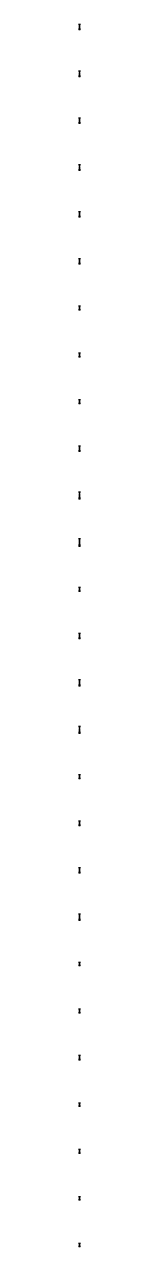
# Model space of a CAD drawing. Header units: metres. Extents: x 2940 to 3060, y -100 to 83375.
import ezdxf

# ---------------------------------------------------------------- set-up
doc = ezdxf.new("R2010")
doc.units = ezdxf.units.M
doc.layers.add('Layer', color=7, linetype='Continuous')

# ---------------------------------------------------------------- blocks, each defined once
blk = doc.blocks.new('87a84d3c-2d76-4b79-a8b7-639e1ec3fca6_3')
at = {"layer": 'Layer'}
for p, q in [((60, 100), (-60, 100)), ((60, -100), (-60, -100))]:
    blk.add_line(p, q, dxfattribs=at)
blk.add_lwpolyline([(40, -100), (0, 100), (-40, -100), (40, -100)], dxfattribs=at)
blk = doc.blocks.new('fae0993f-f411-44d2-935e-1118943f1903_3')
at = {"layer": 'Layer'}
for p, q in [((60, 100), (-60, 100)), ((60, -100), (-60, -100))]:
    blk.add_line(p, q, dxfattribs=at)
blk.add_lwpolyline([(40, -100), (0, 100), (-40, -100), (40, -100)], dxfattribs=at)
blk = doc.blocks.new('e7fb13d2-7ce5-4ac8-84b2-e3809ae808dd_3')
at = {"layer": 'Layer'}
for p, q in [((60, 125), (-60, 125)), ((60, -125), (-60, -125))]:
    blk.add_line(p, q, dxfattribs=at)
blk.add_lwpolyline([(40, -125), (0, 125), (-40, -125), (40, -125)], dxfattribs=at)
blk = doc.blocks.new('1db85df3-733a-46f7-b9b6-d5f6261baaeb_3')
at = {"layer": 'Layer'}
for p, q in [((60, 100), (-60, 100)), ((60, -100), (-60, -100))]:
    blk.add_line(p, q, dxfattribs=at)
blk.add_lwpolyline([(40, -100), (0, 100), (-40, -100), (40, -100)], dxfattribs=at)
blk = doc.blocks.new('a83f6cfb-e096-4ac9-b3a4-fc09e795febd_3')
at = {"layer": 'Layer'}
for p, q in [((60, 150), (-60, 150)), ((60, -150), (-60, -150))]:
    blk.add_line(p, q, dxfattribs=at)
blk.add_lwpolyline([(40, -150), (0, 150), (-40, -150), (40, -150)], dxfattribs=at)
blk = doc.blocks.new('6b7c219f-5096-4a28-8010-a0ce80cad5f4_3')
at = {"layer": 'Layer'}
for p, q in [((60, 125), (-60, 125)), ((60, -125), (-60, -125))]:
    blk.add_line(p, q, dxfattribs=at)
blk.add_lwpolyline([(40, -125), (0, 125), (-40, -125), (40, -125)], dxfattribs=at)
blk = doc.blocks.new('eb775a46-c76a-40d5-980c-45e5b87f0e4e_3')
at = {"layer": 'Layer'}
for p, q in [((60, 100), (-60, 100)), ((60, -100), (-60, -100))]:
    blk.add_line(p, q, dxfattribs=at)
blk.add_lwpolyline([(40, -100), (0, 100), (-40, -100), (40, -100)], dxfattribs=at)
blk = doc.blocks.new('8f45ab62-891b-4211-b542-4b6eb8409250_3')
at = {"layer": 'Layer'}
for p, q in [((60, 200), (-60, 200)), ((60, -200), (-60, -200))]:
    blk.add_line(p, q, dxfattribs=at)
blk.add_lwpolyline([(40, -200), (0, 200), (-40, -200), (40, -200)], dxfattribs=at)
blk = doc.blocks.new('5567dab6-0383-4a6c-b8e7-e2c7c7604dbd_3')
at = {"layer": 'Layer'}
for p, q in [((60, 175), (-60, 175)), ((60, -175), (-60, -175))]:
    blk.add_line(p, q, dxfattribs=at)
blk.add_lwpolyline([(40, -175), (0, 175), (-40, -175), (40, -175)], dxfattribs=at)
blk = doc.blocks.new('22d6a9cf-60fe-4347-b1cc-68f8330c6a8f_3')
at = {"layer": 'Layer'}
for p, q in [((60, 150), (-60, 150)), ((60, -150), (-60, -150))]:
    blk.add_line(p, q, dxfattribs=at)
blk.add_lwpolyline([(40, -150), (0, 150), (-40, -150), (40, -150)], dxfattribs=at)
blk = doc.blocks.new('8876083f-b36b-42fc-ad44-1d3fd9b4a0bc_3')
at = {"layer": 'Layer'}
for p, q in [((60, 125), (-60, 125)), ((60, -125), (-60, -125))]:
    blk.add_line(p, q, dxfattribs=at)
blk.add_lwpolyline([(40, -125), (0, 125), (-40, -125), (40, -125)], dxfattribs=at)
blk = doc.blocks.new('dfdc8ed9-3960-4223-958e-49861d56cb25_3')
at = {"layer": 'Layer'}
for p, q in [((60, 225), (-60, 225)), ((60, -225), (-60, -225))]:
    blk.add_line(p, q, dxfattribs=at)
blk.add_lwpolyline([(40, -225), (0, 225), (-40, -225), (40, -225)], dxfattribs=at)
blk = doc.blocks.new('ef0be219-859e-427f-bf1b-4eb35ea33b67_3')
at = {"layer": 'Layer'}
for p, q in [((60, 200), (-60, 200)), ((60, -200), (-60, -200))]:
    blk.add_line(p, q, dxfattribs=at)
blk.add_lwpolyline([(40, -200), (0, 200), (-40, -200), (40, -200)], dxfattribs=at)
blk = doc.blocks.new('8cd3480b-e1f7-4280-8935-9306894cc6c2_3')
at = {"layer": 'Layer'}
for p, q in [((60, 175), (-60, 175)), ((60, -175), (-60, -175))]:
    blk.add_line(p, q, dxfattribs=at)
blk.add_lwpolyline([(40, -175), (0, 175), (-40, -175), (40, -175)], dxfattribs=at)
blk = doc.blocks.new('cda5a37e-86dd-4728-afee-6c29d8da40c2_3')
at = {"layer": 'Layer'}
for p, q in [((60, 125), (-60, 125)), ((60, -125), (-60, -125))]:
    blk.add_line(p, q, dxfattribs=at)
blk.add_lwpolyline([(40, -125), (0, 125), (-40, -125), (40, -125)], dxfattribs=at)
blk = doc.blocks.new('1c59121c-80bb-46da-b68d-90d6bb209cb1_3')
at = {"layer": 'Layer'}
for p, q in [((60, 250), (-60, 250)), ((60, -250), (-60, -250))]:
    blk.add_line(p, q, dxfattribs=at)
blk.add_lwpolyline([(40, -250), (0, 250), (-40, -250), (40, -250)], dxfattribs=at)
blk = doc.blocks.new('21986391-d027-4769-a8db-69bb9f928d3c_3')
at = {"layer": 'Layer'}
for p, q in [((60, 225), (-60, 225)), ((60, -225), (-60, -225))]:
    blk.add_line(p, q, dxfattribs=at)
blk.add_lwpolyline([(40, -225), (0, 225), (-40, -225), (40, -225)], dxfattribs=at)
blk = doc.blocks.new('a787ce66-9a81-4fd6-af4f-542e76c756bb_3')
at = {"layer": 'Layer'}
for p, q in [((60, 175), (-60, 175)), ((60, -175), (-60, -175))]:
    blk.add_line(p, q, dxfattribs=at)
blk.add_lwpolyline([(40, -175), (0, 175), (-40, -175), (40, -175)], dxfattribs=at)
blk = doc.blocks.new('05eaae94-e0b6-4345-8c1b-68ac97a6dd2f_3')
at = {"layer": 'Layer'}
for p, q in [((60, 125), (-60, 125)), ((60, -125), (-60, -125))]:
    blk.add_line(p, q, dxfattribs=at)
blk.add_lwpolyline([(40, -125), (0, 125), (-40, -125), (40, -125)], dxfattribs=at)
blk = doc.blocks.new('4a98c87f-6a45-4b01-8939-6d3c9674897d_3')
at = {"layer": 'Layer'}
for p, q in [((60, 125), (-60, 125)), ((60, -125), (-60, -125))]:
    blk.add_line(p, q, dxfattribs=at)
blk.add_lwpolyline([(40, -125), (0, 125), (-40, -125), (40, -125)], dxfattribs=at)
blk = doc.blocks.new('6e85b46d-478d-4f40-8961-856ad9889601_3')
at = {"layer": 'Layer'}
for p, q in [((60, 125), (-60, 125)), ((60, -125), (-60, -125))]:
    blk.add_line(p, q, dxfattribs=at)
blk.add_lwpolyline([(40, -125), (0, 125), (-40, -125), (40, -125)], dxfattribs=at)
blk = doc.blocks.new('29063327-982a-4aeb-a127-973677307ea4_3')
at = {"layer": 'Layer'}
for p, q in [((60, 175), (-60, 175)), ((60, -175), (-60, -175))]:
    blk.add_line(p, q, dxfattribs=at)
blk.add_lwpolyline([(40, -175), (0, 175), (-40, -175), (40, -175)], dxfattribs=at)
blk = doc.blocks.new('6cb67988-5af7-4af7-876c-a4a0a8115b6e_3')
at = {"layer": 'Layer'}
for p, q in [((60, 175), (-60, 175)), ((60, -175), (-60, -175))]:
    blk.add_line(p, q, dxfattribs=at)
blk.add_lwpolyline([(40, -175), (0, 175), (-40, -175), (40, -175)], dxfattribs=at)
blk = doc.blocks.new('a795968a-830f-48ab-8702-466038a86889_3')
at = {"layer": 'Layer'}
for p, q in [((60, 175), (-60, 175)), ((60, -175), (-60, -175))]:
    blk.add_line(p, q, dxfattribs=at)
blk.add_lwpolyline([(40, -175), (0, 175), (-40, -175), (40, -175)], dxfattribs=at)
blk = doc.blocks.new('5beb49f0-be7e-4f12-87eb-999bf1e8b6e5_3')
at = {"layer": 'Layer'}
for p, q in [((60, 175), (-60, 175)), ((60, -175), (-60, -175))]:
    blk.add_line(p, q, dxfattribs=at)
blk.add_lwpolyline([(40, -175), (0, 175), (-40, -175), (40, -175)], dxfattribs=at)
blk = doc.blocks.new('0d8a7fee-7b59-47e8-8c77-3aa4396e6061_3')
at = {"layer": 'Layer'}
for p, q in [((60, 175), (-60, 175)), ((60, -175), (-60, -175))]:
    blk.add_line(p, q, dxfattribs=at)
blk.add_lwpolyline([(40, -175), (0, 175), (-40, -175), (40, -175)], dxfattribs=at)
blk = doc.blocks.new('d134dc17-6f5c-4148-aa7f-eaf614799dd1_3')
at = {"layer": 'Layer'}
for p, q in [((60, 175), (-60, 175)), ((60, -175), (-60, -175))]:
    blk.add_line(p, q, dxfattribs=at)
blk.add_lwpolyline([(40, -175), (0, 175), (-40, -175), (40, -175)], dxfattribs=at)

msp = doc.modelspace()

# ---------------------------------------------------------------- block references
at = {"layer": 'Layer'}
for name, p in [('d134dc17-6f5c-4148-aa7f-eaf614799dd1_3', (3000, 83200)), ('0d8a7fee-7b59-47e8-8c77-3aa4396e6061_3', (3000, 80000)), ('5beb49f0-be7e-4f12-87eb-999bf1e8b6e5_3', (3000, 76800)), ('a795968a-830f-48ab-8702-466038a86889_3', (3000, 73600)), ('6cb67988-5af7-4af7-876c-a4a0a8115b6e_3', (3000, 70400)), ('29063327-982a-4aeb-a127-973677307ea4_3', (3000, 67200)), ('6e85b46d-478d-4f40-8961-856ad9889601_3', (3000, 64000)), ('4a98c87f-6a45-4b01-8939-6d3c9674897d_3', (3000, 60800)), ('05eaae94-e0b6-4345-8c1b-68ac97a6dd2f_3', (3000, 57600)), ('a787ce66-9a81-4fd6-af4f-542e76c756bb_3', (3000, 54400)), ('21986391-d027-4769-a8db-69bb9f928d3c_3', (3000, 51200)), ('1c59121c-80bb-46da-b68d-90d6bb209cb1_3', (3000, 48000)), ('cda5a37e-86dd-4728-afee-6c29d8da40c2_3', (3000, 44800)), ('8cd3480b-e1f7-4280-8935-9306894cc6c2_3', (3000, 41600)), ('ef0be219-859e-427f-bf1b-4eb35ea33b67_3', (3000, 38400)), ('dfdc8ed9-3960-4223-958e-49861d56cb25_3', (3000, 35200)), ('8876083f-b36b-42fc-ad44-1d3fd9b4a0bc_3', (3000, 32000)), ('22d6a9cf-60fe-4347-b1cc-68f8330c6a8f_3', (3000, 28800)), ('5567dab6-0383-4a6c-b8e7-e2c7c7604dbd_3', (3000, 25600)), ('8f45ab62-891b-4211-b542-4b6eb8409250_3', (3000, 22400)), ('eb775a46-c76a-40d5-980c-45e5b87f0e4e_3', (3000, 19200)), ('6b7c219f-5096-4a28-8010-a0ce80cad5f4_3', (3000, 16000)), ('a83f6cfb-e096-4ac9-b3a4-fc09e795febd_3', (3000, 12800)), ('1db85df3-733a-46f7-b9b6-d5f6261baaeb_3', (3000, 9600)), ('e7fb13d2-7ce5-4ac8-84b2-e3809ae808dd_3', (3000, 6400)), ('fae0993f-f411-44d2-935e-1118943f1903_3', (3000, 3200)), ('87a84d3c-2d76-4b79-a8b7-639e1ec3fca6_3', (3000, 0))]:
    msp.add_blockref(name, p, dxfattribs=at)

doc.saveas('drawing.dxf')
